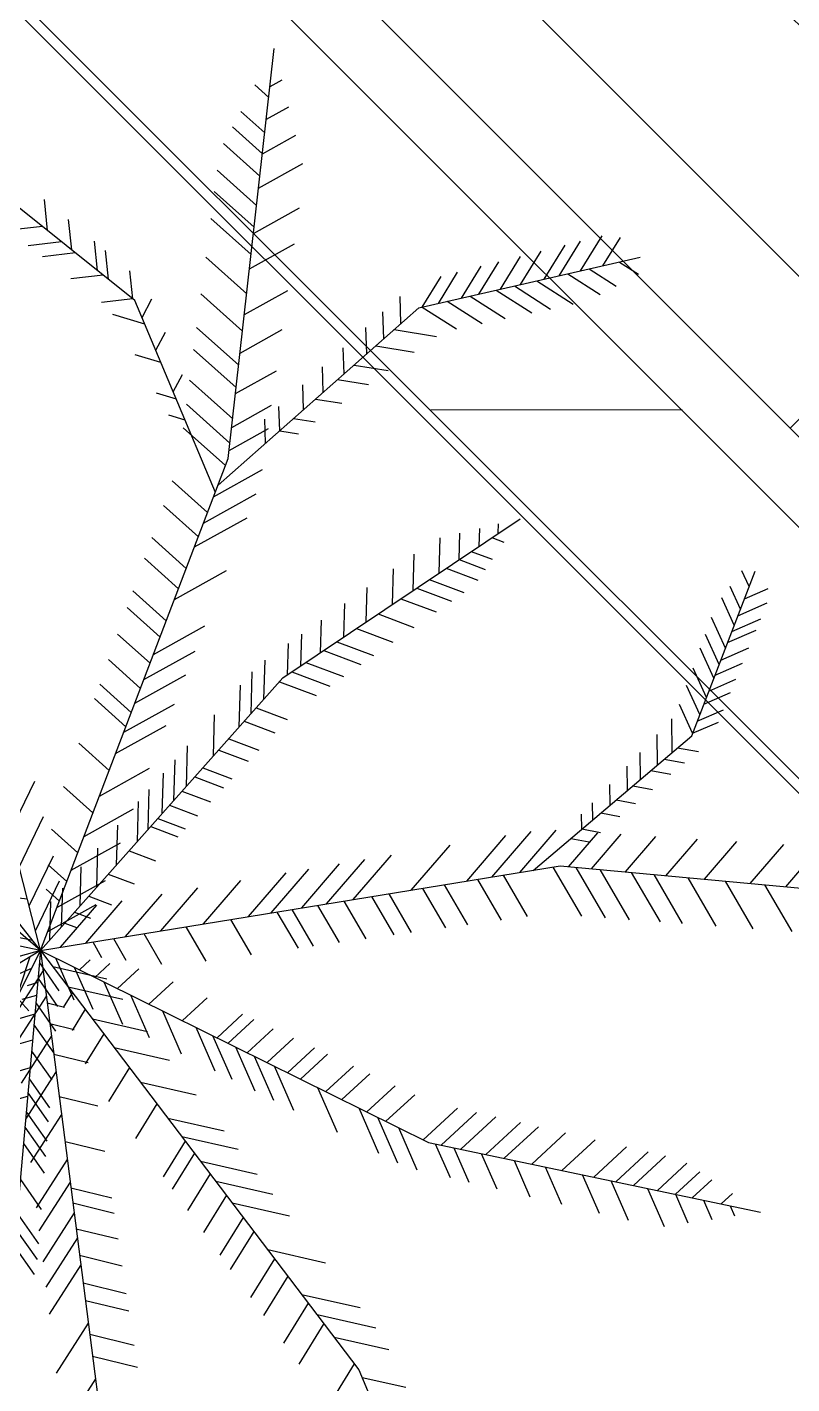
# Model space of a CAD drawing. Extents: x 58467 to 79089, y -33726 to -17391.
# Drawn here: x 75354.47 to 75381.79, y -21018.18 to -20969.72 of the extents above; entities that cross this region are included whole.
import ezdxf

# ---------------------------------------------------------------- set-up
doc = ezdxf.new("R2010")
doc.units = 0
doc.header["$LTSCALE"] = 100
doc.layers.add('BA_env_landscp', color=84, linetype='Continuous')
doc.layers.add('BA_mat_timber', color=44, linetype='Continuous')
pattern_1 = [(135.014626, (32883.7307, 12448.2046), (-4.4889817, -4.49127415), []), (180.014626, (32883.73, 12448.205), (0.004585, -17.9604994), [8.980256, -17.960512])]

# ---------------------------------------------------------------- blocks, each defined once
blk = doc.blocks.new('MAVİ SEDİR')
for p, q in [((215767.73, 56640.72), (215770.78, 56653.61)), ((215764.13, 56646.44), (215755.39, 56648.36)), ((215772.63, 56632.92), (215776.4, 56648.88)), ((215777.21, 56625.64), (215780.92, 56641.33)), ((215770.71, 56635.98), (215758.32, 56638.7)), ((215780.5, 56620.4), (215784.17, 56635.91)), ((215775.37, 56628.57), (215760.39, 56631.86)), ((215785.62, 56612.26), (215789.21, 56627.47)), ((215782.1, 56617.86), (215765.25, 56621.56)), ((215790.01, 56605.27), (215793.55, 56620.23)), ((215786.93, 56610.17), (215770.29, 56613.83)), ((215794.66, 56597.89), (215798.13, 56612.57)), ((215790.91, 56603.85), (215774.45, 56607.47)), ((215798.45, 56591.86), (215801.87, 56606.32)), ((215911.87, 56597.59), (215910.38, 56602.83)), ((215634.24, 56586.76), (215630.47, 56596.33)), ((215796.58, 56594.84), (215780.36, 56598.4)), ((215803.47, 56583.88), (215806.81, 56598.05)), ((215903.67, 56587.31), (215900.87, 56597.11)), ((215631.34, 56580.22), (215626.67, 56592.07)), ((215636.37, 56591.55), (215642.87, 56594)), ((215801.53, 56586.96), (215785.53, 56590.47)), ((215806.98, 56578.29), (215810.28, 56592.26)), ((215895.01, 56576.45), (215890.84, 56591.07)), ((215909.12, 56594.14), (215916.54, 56593.74)), ((215628.63, 56574.12), (215624.04, 56585.76)), ((215632.48, 56582.78), (215641.7, 56586.26)), ((215886.42, 56565.68), (215880.88, 56585.08)), ((215626.69, 56569.73), (215622.15, 56581.23)), ((215629.72, 56576.57), (215640.87, 56580.77)), ((215806.98, 56578.29), (215791.21, 56581.76)), ((215900.25, 56583.01), (215913.08, 56582.32)), ((215808.32, 56567.66), (215816.24, 56575.04)), ((215895.01, 56576.45), (215911.04, 56575.59)), ((215623.66, 56562.9), (215619.21, 56574.19)), ((215625.74, 56567.59), (215638.28, 56572.31)), ((215808.54, 56564.08), (215794.72, 56574.06)), ((215875.16, 56551.56), (215869.43, 56571.65)), ((215889.47, 56569.5), (215908.88, 56568.46)), ((215621.06, 56557.05), (215616.68, 56568.14)), ((215622.88, 56561.15), (215635.26, 56565.81)), ((215808.88, 56558.6), (215816.68, 56565.86)), ((215618.31, 56550.85), (215614.02, 56561.75)), ((215620.53, 56555.85), (215632.78, 56560.46)), ((215809.15, 56554.26), (215796.57, 56563.34)), ((215866.31, 56540.46), (215860.71, 56560.07)), ((215882.12, 56560.28), (215903.2, 56559.14)), ((215616.07, 56545.8), (215611.84, 56556.53)), ((215617.18, 56548.3), (215629.24, 56552.84)), ((215809.44, 56549.58), (215817.12, 56556.74)), ((215876.68, 56553.47), (215897.97, 56552.32)), ((215613.1, 56539.11), (215608.95, 56549.63)), ((215809.86, 56542.77), (215798.74, 56550.8)), ((215611.03, 56534.43), (215606.94, 56544.79)), ((215614.25, 56541.69), (215626.15, 56546.17)), ((215810.19, 56537.51), (215817.72, 56544.52)), ((215854.92, 56526.18), (215849.5, 56545.18)), ((215869.87, 56544.93), (215891.4, 56543.77)), ((215541.65, 56517.43), (215543.2, 56538.26)), ((215611.03, 56534.43), (215622.75, 56538.84)), ((215721.95, 56535.99), (215724.54, 56538.73)), ((215810.4, 56534.1), (215800.37, 56541.35)), ((215611.4, 56523.34), (215620.91, 56532.54)), ((215722.54, 56532.99), (215717.85, 56535.11)), ((215723.71, 56527.05), (215728.56, 56532.19)), ((215810.87, 56526.48), (215818.25, 56533.35)), ((215845.29, 56514.1), (215840.01, 56532.58)), ((215860.05, 56532.61), (215881.94, 56531.43)), ((215552.57, 56508.35), (215554.08, 56528.68)), ((215611.18, 56526.11), (215604.27, 56530.9)), ((215724.45, 56523.32), (215716.34, 56526.99)), ((215811.12, 56522.38), (215802.58, 56528.55)), ((215611.75, 56519.08), (215604.95, 56523.79)), ((215612.03, 56515.72), (215620.68, 56524.1)), ((215725.57, 56517.62), (215715.44, 56522.2)), ((215725.57, 56517.62), (215732.8, 56525.27)), ((215811.51, 56516.08), (215818.76, 56522.83)), ((215850.75, 56520.95), (215872.97, 56519.75)), ((215566.61, 56496.67), (215568.08, 56516.37)), ((215612.33, 56512.1), (215605.62, 56516.74)), ((215726.76, 56511.58), (215714.49, 56517.13)), ((215727.41, 56508.25), (215737.01, 56518.41)), ((215811.84, 56510.77), (215804.77, 56515.88)), ((215835.2, 56501.45), (215830.08, 56519.39)), ((215548.17, 56512), (215527.33, 56506.51)), ((215612.76, 56506.81), (215620.41, 56514.22)), ((215728.34, 56503.56), (215715.01, 56509.59)), ((215812.3, 56503.43), (215819.38, 56510.02)), ((215842.26, 56510.3), (215864.79, 56509.09)), ((215578.49, 56486.8), (215579.91, 56505.96)), ((215613.09, 56502.74), (215606.53, 56507.28)), ((215613.31, 56500.09), (215620.21, 56506.77)), ((215729.83, 56495.98), (215739.76, 56506.5)), ((215812.3, 56503.43), (215806.15, 56507.87)), ((215826.74, 56490.84), (215821.75, 56508.32)), ((215882.85, 56496.54), (215885.32, 56504.58)), ((215890.73, 56499.2), (215899.37, 56506.23)), ((215903.09, 56497.83), (215912.04, 56505.11)), ((215908.59, 56497.22), (215917.68, 56504.62)), ((215560.29, 56501.93), (215539.09, 56496.34)), ((215613.79, 56494.18), (215607.36, 56498.64)), ((215729.5, 56497.64), (215716.05, 56503.72)), ((215812.76, 56495.92), (215819.75, 56502.42)), ((215813.08, 56467.95), (215889.63, 56499.32)), ((215821.01, 56483.66), (215816.11, 56500.83)), ((215836.66, 56503.28), (215859.39, 56502.05)), ((215869.83, 56491.21), (215872.23, 56499)), ((215889.63, 56499.32), (215959.36, 56491.6)), ((215890.73, 56499.2), (215898.48, 56489.36)), ((215921.69, 56495.77), (215931.1, 56503.43)), ((215933.88, 56494.42), (215943.6, 56502.32)), ((215590.93, 56476.45), (215592.32, 56495.05)), ((215614.05, 56491), (215619.93, 56496.7)), ((215730.96, 56490.22), (215717.36, 56496.37)), ((215731.73, 56486.33), (215741.43, 56496.6)), ((215828.88, 56493.52), (215851.89, 56492.28)), ((215880.27, 56495.49), (215891.92, 56489.21)), ((215905.81, 56497.53), (215913.78, 56487.41)), ((215919.79, 56495.98), (215927.97, 56485.59)), ((215926.79, 56495.21), (215935.08, 56484.69)), ((215936.55, 56494.13), (215943.92, 56484.77)), ((215571.76, 56492.39), (215550.24, 56486.72)), ((215614.45, 56486.12), (215608.13, 56490.5)), ((215853.2, 56484.4), (215855.51, 56491.88)), ((215864.93, 56489.2), (215874.3, 56484.15)), ((215582.23, 56483.68), (215560.42, 56477.93)), ((215601.37, 56467.77), (215602.72, 56485.91)), ((215614.79, 56482), (215619.66, 56486.72)), ((215733.07, 56479.51), (215719.24, 56485.77)), ((215734.17, 56473.92), (215743.57, 56483.86)), ((215812.3, 56466.21), (215806.18, 56487.65)), ((215822.83, 56485.93), (215846.06, 56484.68)), ((215850.25, 56483.19), (215857.46, 56479.3)), ((215589.14, 56477.94), (215567.13, 56472.14)), ((215608.43, 56461.9), (215609.76, 56479.71)), ((215615.26, 56476.32), (215609.08, 56480.59)), ((215615.26, 56476.32), (215619.49, 56480.41)), ((215807.72, 56455.97), (215801.13, 56479.06)), ((215817.74, 56478.36), (215840.28, 56477.15)), ((215841.9, 56479.76), (215847.86, 56476.55)), ((215615.73, 56470.49), (215609.65, 56474.71)), ((215735.07, 56469.37), (215721.02, 56475.73)), ((215736.24, 56463.42), (215745.38, 56473.1)), ((215598.74, 56469.96), (215576.45, 56464.09)), ((215620.5, 56446.58), (215622.15, 56468.81)), ((215736.89, 56460.11), (215722.65, 56466.56)), ((215803.59, 56446.72), (215797.02, 56469.71)), ((215606.2, 56463.76), (215583.7, 56457.83)), ((215627.06, 56437.48), (215628.84, 56461.42)), ((215738.4, 56452.42), (215747.28, 56461.81)), ((215612.71, 56457.38), (215590.88, 56451.62)), ((215738.09, 56454.01), (215723.73, 56460.51)), ((215809.55, 56460.06), (215828.48, 56459.04)), ((215632.98, 56429.26), (215634.75, 56453.1)), ((215739.76, 56445.53), (215725.22, 56452.11)), ((215740.22, 56443.2), (215748.87, 56452.35)), ((215805.35, 56450.67), (215824.03, 56449.66)), ((215741.06, 56438.93), (215726.38, 56445.58)), ((215741.45, 56436.96), (215749.95, 56445.95)), ((215794.46, 56426.32), (215787.97, 56449.07)), ((215624.44, 56441.11), (215606.1, 56436.28)), ((215646.05, 56411.13), (215647.8, 56434.72)), ((215741.77, 56432.66), (215727.53, 56439.1)), ((215741.24, 56423.45), (215751.84, 56434.68)), ((215799.87, 56438.41), (215818.22, 56437.42)), ((215630.45, 56432.76), (215612.36, 56428)), ((215796.31, 56430.46), (215814.45, 56429.48)), ((215740.96, 56418.79), (215729, 56424.2)), ((215740.78, 56415.69), (215752.21, 56427.78)), ((215784.9, 56404.95), (215778.48, 56427.45)), ((215638.3, 56421.88), (215620.53, 56417.19)), ((215740.37, 56408.69), (215751.74, 56420.72)), ((215790.75, 56418.02), (215808.55, 56417.06)), ((215470.67, 56410.01), (215470.42, 56416.12)), ((215480.47, 56403.61), (215480.03, 56414.17)), ((215486.24, 56399.84), (215485.7, 56413.03)), ((215643.4, 56414.8), (215625.84, 56410.17)), ((215659.74, 56392.14), (215661.47, 56415.47)), ((215740.55, 56411.67), (215728.74, 56417.02)), ((215780.53, 56395.16), (215774.14, 56417.55)), ((215467.62, 56411.99), (215463.45, 56410.36)), ((215492.36, 56395.84), (215491.71, 56411.81)), ((215500.49, 56390.54), (215499.78, 56407.89)), ((215740.01, 56402.39), (215728.41, 56407.64)), ((215776.42, 56385.97), (215770.06, 56408.25)), ((215787.9, 56411.64), (215805.53, 56410.69)), ((215476.68, 56406.08), (215468.88, 56403.03)), ((215506.49, 56386.62), (215505.77, 56404.14)), ((215651.37, 56403.75), (215634.13, 56399.2)), ((215666.01, 56383.44), (215667.73, 56406.66)), ((215739.65, 56396.37), (215728.19, 56401.55)), ((215739.47, 56393.23), (215750.72, 56405.14)), ((215783.38, 56401.53), (215800.74, 56400.6)), ((215486.24, 56399.84), (215474.6, 56395.28)), ((215514.01, 56381.71), (215513.28, 56399.43)), ((215655.45, 56398.08), (215638.38, 56393.58)), ((215671.89, 56375.28), (215673.61, 56398.38)), ((215771.38, 56374.7), (215765.05, 56396.85)), ((215495.73, 56393.65), (215480.28, 56387.6)), ((215524.86, 56374.63), (215524.12, 56392.64)), ((215739.11, 56386.94), (215727.85, 56392.04)), ((215779.01, 56391.76), (215796.11, 56390.84)), ((215508.17, 56385.53), (215492.17, 56379.27)), ((215535.13, 56367.93), (215534.38, 56386.21)), ((215661.93, 56389.1), (215645.11, 56384.67)), ((215679.11, 56365.26), (215680.82, 56388.23)), ((215738.82, 56382.11), (215727.68, 56387.16)), ((215738.53, 56377.04), (215749.66, 56388.83)), ((215767.66, 56366.4), (215761.37, 56388.45)), ((215544.51, 56361.8), (215543.75, 56380.34)), ((215668.18, 56380.42), (215651.62, 56376.05)), ((215684.43, 56357.88), (215686.13, 56380.75)), ((215738.1, 56369.63), (215749.17, 56381.35)), ((215774.8, 56382.36), (215791.65, 56381.45)), ((215517.95, 56379.14), (215502.33, 56373.03)), ((215550.7, 56357.76), (215549.93, 56376.47)), ((215738.38, 56374.45), (215727.4, 56379.42)), ((215772.34, 56376.85), (215789.04, 56375.95)), ((215530.53, 56370.93), (215515.4, 56365.01)), ((215559.29, 56352.15), (215558.51, 56371.09)), ((215674.21, 56372.06), (215657.89, 56367.76)), ((215737.95, 56367.06), (215727.14, 56371.95)), ((215737.69, 56362.67), (215748.71, 56374.34)), ((215760.29, 56349.91), (215754.05, 56371.77)), ((215541.16, 56363.99), (215526.44, 56358.23)), ((215565.98, 56347.79), (215565.19, 56366.91)), ((215677.74, 56367.17), (215661.57, 56362.9)), ((215694.99, 56343.23), (215696.68, 56365.89)), ((215737.53, 56359.93), (215726.88, 56364.75)), ((215737.19, 56354.13), (215748.15, 56365.73)), ((215572.57, 56344.21), (215571.81, 56362.76)), ((215737.29, 56355.76), (215726.73, 56360.54)), ((215736.82, 56347.85), (215747.73, 56359.39)), ((215764.72, 56359.82), (215780.96, 56358.95)), ((215552.31, 56356.71), (215538.02, 56351.12)), ((215588.19, 56338.94), (215587.55, 56354.52)), ((215753.27, 56334.22), (215747.08, 56355.89)), ((215561.65, 56350.61), (215547.73, 56345.16)), ((215596.21, 56336.23), (215595.58, 56351.6)), ((215606.67, 56332.7), (215606.05, 56347.8)), ((215688.64, 56352.03), (215672.91, 56347.89)), ((215705.05, 56329.28), (215706.72, 56351.76)), ((215736.53, 56342.86), (215726.27, 56347.51)), ((215567.98, 56346.48), (215554.3, 56341.13)), ((215613.46, 56330.41), (215612.85, 56345.33)), ((215736.1, 56335.35), (215746.91, 56346.8)), ((215747.41, 56321.12), (215741.27, 56342.64)), ((215757.34, 56343.31), (215773.14, 56342.46)), ((215582.94, 56340.71), (215565.87, 56334.03)), ((215591.68, 56337.76), (215573.29, 56330.56)), ((215624.08, 56326.82), (215623.48, 56341.47)), ((215629.52, 56324.98), (215628.92, 56339.49)), ((215699.22, 56337.37), (215683.92, 56333.33)), ((215713.44, 56317.64), (215715.09, 56339.96)), ((215599.58, 56335.09), (215581.27, 56327.93)), ((215638.15, 56322.07), (215637.56, 56336.35)), ((215646.49, 56319.25), (215645.91, 56333.32)), ((215735.8, 56330.36), (215725.82, 56334.88)), ((215735.4, 56323.47), (215746.12, 56334.82)), ((215775.2, 56314.67), (215782.65, 56335.95)), ((215616.99, 56329.21), (215598.87, 56322.12)), ((215654.51, 56316.54), (215653.94, 56330.41)), ((215659.22, 56314.95), (215658.65, 56328.7)), ((215722.78, 56304.68), (215724.42, 56326.83)), ((215740.89, 56306.54), (215734.79, 56327.89)), ((215750.44, 56327.88), (215764.46, 56327.12)), ((215762.87, 56307.35), (215770.26, 56328.48)), ((215635.23, 56323.05), (215617.31, 56316.04)), ((215673.75, 56310.04), (215673.2, 56323.41)), ((215709.1, 56323.65), (215695.52, 56320.07)), ((215735.12, 56318.67), (215726.26, 56322.68)), ((215734.82, 56313.54), (215745.47, 56324.81)), ((215643.58, 56320.23), (215625.76, 56313.25)), ((215651.43, 56317.58), (215633.68, 56310.64)), ((215687.84, 56305.29), (215687.3, 56318.29)), ((215728.71, 56296.44), (215730.35, 56318.48)), ((215736.74, 56297.27), (215730.68, 56318.51)), ((215745.43, 56316.69), (215755.33, 56316.16)), ((215749.13, 56299.2), (215756.46, 56320.16)), ((215661.05, 56314.33), (215643.41, 56307.43)), ((215668.13, 56311.94), (215650.57, 56305.07)), ((215701.01, 56300.84), (215700.54, 56312.38)), ((215716.27, 56313.7), (215706.69, 56311.18)), ((215734.63, 56310.19), (215728.37, 56313.02)), ((215734.18, 56302.5), (215744.74, 56313.68)), ((215740.4, 56294.01), (215747.69, 56314.87)), ((215682.21, 56307.19), (215664.8, 56300.37)), ((215710.56, 56297.61), (215710.23, 56305.75)), ((215721.15, 56306.94), (215714.29, 56305.13)), ((215734.29, 56304.42), (215729.81, 56306.45)), ((215733.77, 56295.48), (215744.28, 56306.6)), ((215742.03, 56309.07), (215749.11, 56308.69)), ((215695.6, 56302.66), (215678.34, 56295.91)), ((215715.37, 56287.41), (215696.58, 56299.25)), ((215725.43, 56288.79), (215706.74, 56300.57)), ((215717.06, 56295.42), (215716.82, 56301.25)), ((215751.52, 56300.61), (215757.09, 56296.22)), ((215685.33, 56283.29), (215666.26, 56295.31)), ((215699.54, 56285.24), (215680.61, 56297.17)), ((215706.78, 56298.89), (215689.64, 56292.18)), ((215719.23, 56294.69), (215702.22, 56288.03)), ((215641.39, 56277.26), (215621.9, 56289.54)), ((215650.4, 56278.5), (215631, 56290.72)), ((215668.3, 56280.95), (215649.07, 56293.07)), ((215727.14, 56292.01), (215710.22, 56285.39)), ((215738.36, 56290.47), (215749.68, 56283.06)), ((215608.56, 56272.76), (215588.77, 56285.23)), ((215619.18, 56274.21), (215599.49, 56286.63)), ((215629.16, 56275.58), (215609.56, 56287.94)), ((215692.21, 56284.23), (215689, 56270.55)), ((215704.35, 56285.89), (215702.09, 56276.25)), ((215712.62, 56287.03), (215711, 56280.12)), ((215730.26, 56286.09), (215716.94, 56283.74)), ((215727.05, 56284.94), (215722.35, 56263.35)), ((215734.61, 56285.07), (215728.61, 56272.95)), ((215553.19, 56265.16), (215532.88, 56277.97)), ((215563.23, 56266.54), (215543.01, 56279.29)), ((215585.37, 56269.58), (215565.36, 56282.19)), ((215657.54, 56279.47), (215653.82, 56263.64)), ((215675.45, 56281.93), (215671.84, 56266.53)), ((215716.81, 56277.03), (215710.75, 56280.71)), ((215726.27, 56281.32), (215712.88, 56278.96)), ((215719.01, 56278.73), (215714.29, 56257.03)), ((215725.18, 56280.02), (215727.28, 56276.22)), ((215730.9, 56282.21), (215739.08, 56261.68)), ((215542.08, 56263.64), (215523.21, 56275.53)), ((215612.27, 56273.27), (215608.3, 56256.34)), ((215622.87, 56274.72), (215618.96, 56258.05)), ((215633.08, 56276.12), (215629.22, 56259.69)), ((215639.06, 56276.94), (215635.24, 56260.66)), ((215710.21, 56271.93), (215701.74, 56277.07)), ((215719.99, 56273.83), (215706.49, 56271.44)), ((215721.9, 56276.1), (215724.84, 56270.8)), ((215522.89, 56260.17), (215507.78, 56269.7)), ((215572.25, 56267.78), (215568.05, 56249.88)), ((215580.88, 56268.96), (215576.73, 56251.28)), ((215594.38, 56270.81), (215590.31, 56253.45)), ((215601.3, 56271.76), (215597.27, 56254.57)), ((215700.51, 56264.43), (215688.51, 56271.72)), ((215714.35, 56267.09), (215700.75, 56264.69)), ((215706.37, 56268.96), (215701.62, 56247.09)), ((215717.08, 56270.35), (215721.25, 56262.83)), ((215726.84, 56269.93), (215719.75, 56269.59)), ((215528.89, 56261.83), (215523.73, 56239.85)), ((215548.75, 56264.56), (215544.42, 56246.1)), ((215558.95, 56265.95), (215554.67, 56247.74)), ((215687.13, 56254.09), (215673.61, 56262.31)), ((215710.43, 56262.41), (215715.13, 56253.94)), ((215695.02, 56260.18), (215690.23, 56238.16)), ((215707.59, 56259.02), (215693.88, 56256.61)), ((215672.83, 56243.03), (215658.92, 56251.48)), ((215700.48, 56250.54), (215686.65, 56248.1)), ((215703.32, 56253.93), (215708.15, 56245.22)), ((215681.42, 56249.67), (215676.59, 56227.46)), ((215696.9, 56246.28), (215683.02, 56243.83)), ((215695.98, 56245.17), (215700.95, 56236.22)), ((215658.07, 56231.62), (215643.78, 56240.31)), ((215692.05, 56240.48), (215678.08, 56238.02)), ((215653.29, 56227.93), (215638.87, 56236.69)), ((215667.12, 56238.62), (215662.25, 56216.21)), ((215688.09, 56235.76), (215674.05, 56233.28)), ((215645.14, 56221.63), (215630.51, 56230.52)), ((215659.93, 56233.06), (215655.04, 56210.55)), ((215683.88, 56230.73), (215669.77, 56228.24)), ((215636.68, 56215.09), (215621.82, 56224.12)), ((215650.16, 56225.51), (215645.24, 56202.87)), ((215642.2, 56219.35), (215637.25, 56196.61)), ((215674.67, 56219.74), (215660.41, 56217.22)), ((215622.39, 56204.04), (215607.15, 56213.3)), ((215627.92, 56208.31), (215612.82, 56217.48)), ((215633.71, 56212.8), (215628.74, 56189.93)), ((215665.88, 56209.25), (215651.47, 56206.71)), ((215611.61, 56195.71), (215596.08, 56205.14)), ((215661.9, 56204.5), (215647.42, 56201.94)), ((215604.71, 56190.38), (215589, 56199.92)), ((215615.19, 56198.48), (215610.17, 56175.36)), ((215657.49, 56199.23), (215644.04, 56196.86)), ((215597.51, 56184.81), (215592.43, 56161.45))]:
    blk.add_line(p, q)
for points in [[(215814.33, 56470.74), (215807.73, 56577.09), (215759.64, 56653.59)], [(215733.44, 56289.88), (215818.95, 56481.07), (215921.28, 56609.39)], [(215617.33, 56450.97), (215610.58, 56533.42), (215639.03, 56597.54)], [(215733.44, 56289.88), (215610.98, 56459.79), (215484.78, 56564.71)], [(215733.44, 56289.88), (215741.89, 56434.71), (215719.93, 56546.25)], [(215733.44, 56289.88), (215913.55, 56396.78), (216071.14, 56442.61)], [(215733.44, 56289.88), (215570.26, 56345), (215457.23, 56418.78)], [(215733.44, 56289.88), (215860.77, 56305.13), (215954.4, 56341.64)], [(215733.44, 56289.88), (215525.95, 56261.43), (215374.08, 56199.19)], [(215733.44, 56289.88), (215567.74, 56161.8), (215416.92, 56097.07)], [(215733.44, 56289.88), (215667.64, 56091.05), (215578.76, 55953.08)], [(215733.44, 56289.88), (215651.08, 56191.59), (215607.85, 56100.87)], [(215733.44, 56289.88), (215763.8, 56165.29), (215811.25, 56076.71)], [(215733.44, 56289.88), (215866.36, 56203.18), (215984.19, 56163.42)], [(215733.44, 56289.88), (215836.38, 56107.49), (215878.75, 55948.93)], [(215733.44, 56289.88), (215942.33, 56274.68), (216097.84, 56222.22)]]:
    blk.add_lwpolyline(points)

msp = doc.modelspace()

# ---------------------------------------------------------------- hatches: boundary and pattern name
at = {"layer": 'BA_mat_timber'}
h = msp.add_hatch(dxfattribs=at)
h.set_pattern_fill('DOLMIT', color=256, angle=135.0146)
h.set_pattern_definition(pattern_1)
edge = h.paths.add_edge_path()
edge.add_line((75381.723, -20984.043), (75421.461, -20944.59))
edge.add_line((75421.461, -20944.59), (75358.681, -20881.852))
edge.add_line((75358.681, -20881.852), (75280.572, -20959.822))
edge.add_line((75280.572, -20959.822), (75312.488, -20991.697))
edge.add_line((75312.488, -20991.697), (75350.853, -20953.188))
h = msp.add_hatch(dxfattribs=at)
h.set_pattern_fill('DOLMIT', color=256, angle=135.0146)
h.set_pattern_definition(pattern_1)
h.paths.add_polyline_path([(75270.071, -21034.135), (75331.105, -21095.14), (75412.241, -21014.545), (75351.206, -20953.541)])
h.paths.add_polyline_path([(75282.798, -21034.133), (75350.857, -20965.917), (75399.161, -21014.196), (75331.102, -21082.412)], flags=16)

# ---------------------------------------------------------------- linework, layer by layer
msp.add_lwpolyline([(75381.723, -20984.043), (75421.461, -20944.59), (75358.681, -20881.852), (75280.572, -20959.822), (75312.488, -20991.697), (75350.853, -20953.188), (75350.853, -20953.188)], dxfattribs=at)
for points in [[(75270.07, -21034.136), (75331.105, -21095.14), (75411.889, -21014.193), (75350.854, -20953.189)], [(75331.102, -21082.412), (75282.798, -21034.133), (75350.857, -20965.917), (75399.161, -21014.196)]]:
    msp.add_lwpolyline(points, close=True, dxfattribs=at)

# ---------------------------------------------------------------- block references
at = {"layer": 'BA_env_landscp', "xscale": -0.08979415038844868, "yscale": 0.08979415038844869, "zscale": 0.08979415038844801, "rotation": 315.0148552544191}
msp.add_blockref('MAVİ SEDİR', (85483.139, -38271.938, 0), dxfattribs=at)

doc.saveas('drawing.dxf')
